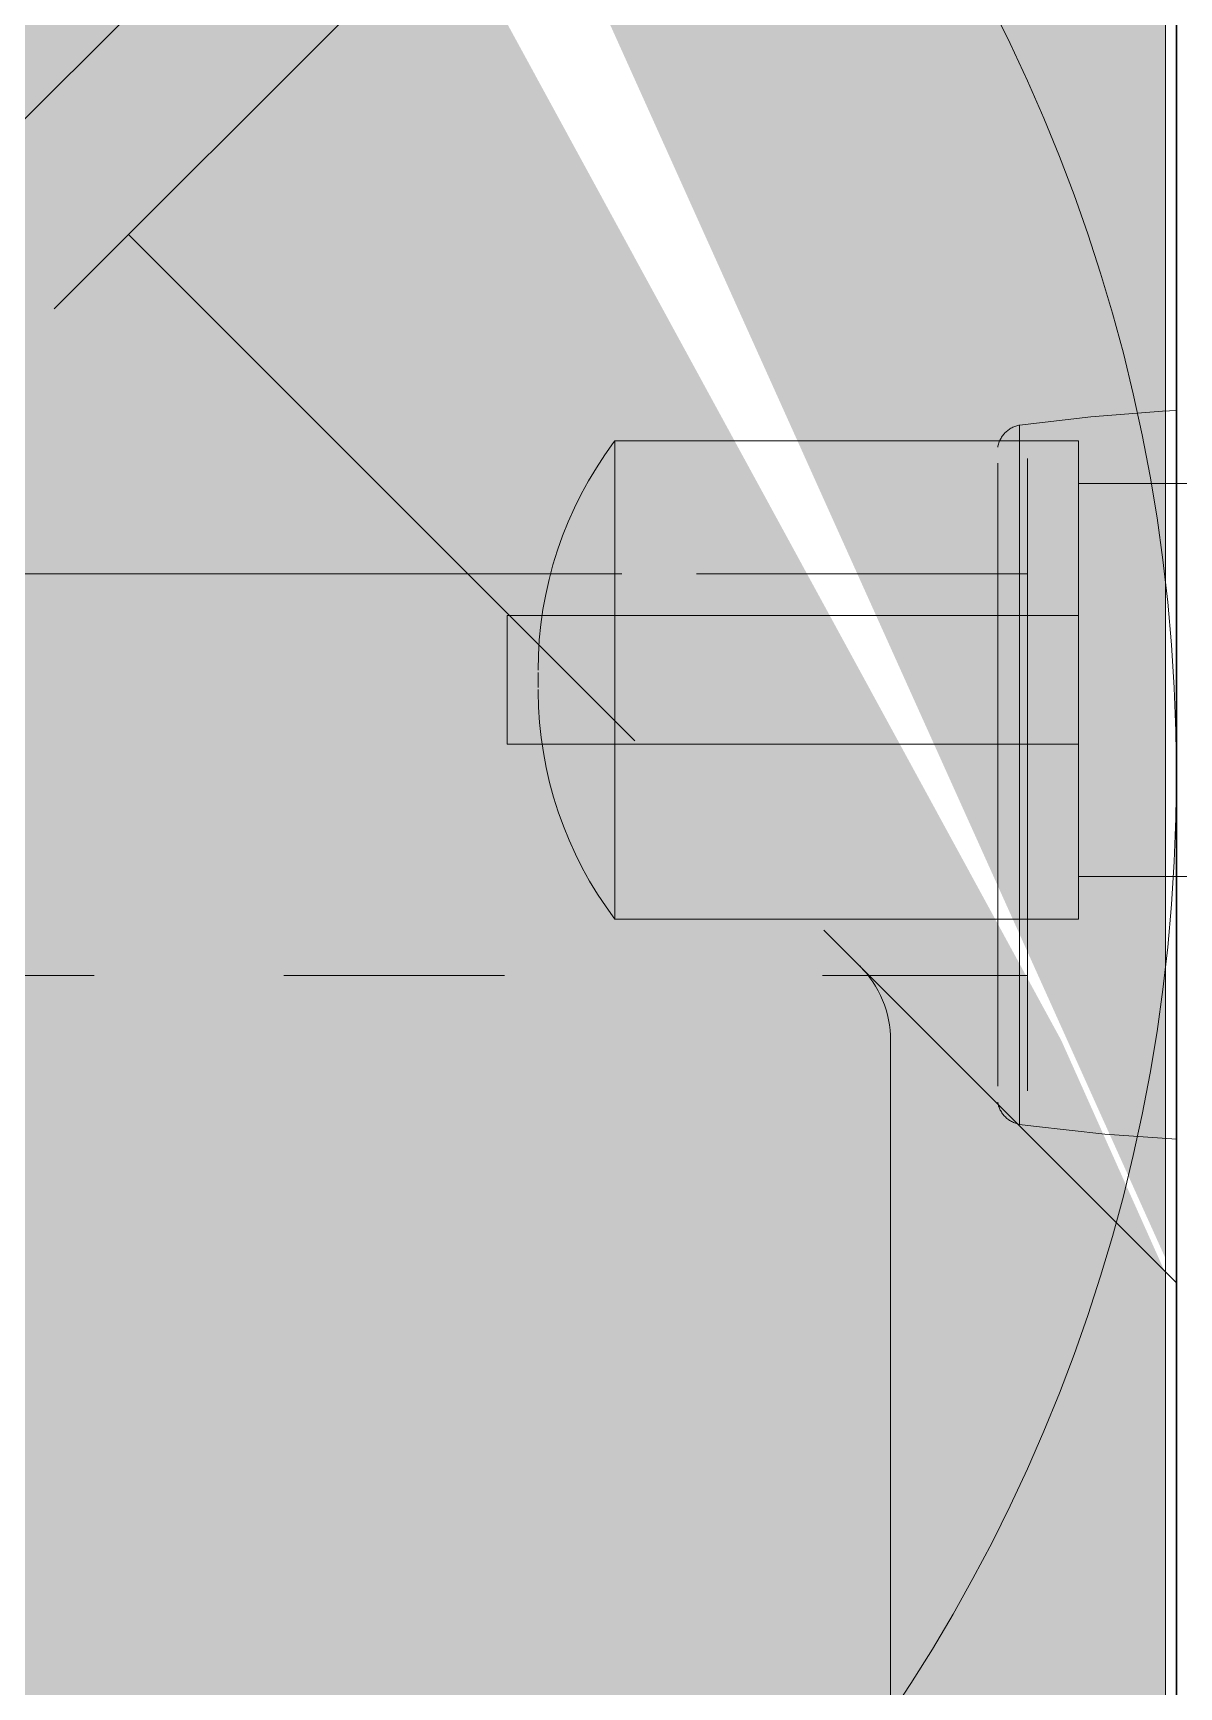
# Model space of a CAD drawing. Header units: metres. Extents: x 149 to 429, y -3 to 162.
# Drawn here: x 364.8046 to 364.9133, y 82.3002 to 82.4571 of the extents above; entities that cross this region are included whole.
import ezdxf

# ---------------------------------------------------------------- set-up
doc = ezdxf.new("R2010")
doc.units = ezdxf.units.M
doc.layers.add('1053_ARQ_BASE_MATADOURO_dwg', color=7, linetype='Continuous', lineweight=5, true_color=0x767676)
for name, color, linetype, lineweight in [('A-EQUIPAMENTOS', 7, 'Continuous', 5), ('A-PAREDE', 7, 'Continuous', 30), ('A-WALL', 7, 'Continuous', 9), ('P-PIPE', 7, 'Continuous', 5), ('P-SANR-FIXT', 7, 'Continuous', 5)]:
    doc.layers.add(name, color=color, linetype=linetype, lineweight=lineweight)

# ---------------------------------------------------------------- blocks, each defined once
blk = doc.blocks.new('USO_ESG_Cuba lavatório redonda - Uso geral-3627472-TÉRREO 1_20 - Dependente 2')
at = {"layer": 'P-SANR-FIXT', "color": 9, "true_color": 0xc0c0c0}
for centre in [(-2.759870525399777e-15, -0.1600000000000002), (-2.727719265099044e-15, -0.1600000000000002)]:
    blk.add_arc(centre, 0.1599999999999999, 4.198332179531842e-13, 180.0000000000002, dxfattribs=at)
blk = doc.blocks.new('USO_ESG_Sifão de Uso Geral - Sifão para lavatório-3627474-TÉRREO 1_20 - Dependente 2')
at = {"layer": 'P-SANR-FIXT', "color": 9, "true_color": 0xc0c0c0}
for p, q in [((1.117017536812876e-16, 5.498934640968401e-17), (-0.03457092903812933, 5.498934640968401e-17)), ((-0.03, 0), (1.83697019872103e-18, 0)), ((-4.851272572342306e-16, 0), (0.03, 0)), ((1.83697019872103e-18, 9.702447179016361e-17), (0.03, 9.702447179016361e-17)), ((0.03457092903812933, 5.498934640968401e-17), (0, 5.498934640968401e-17)), ((-0.03, -9.702447179016361e-17), (-2.986097890972044e-16, -9.702447179016361e-17)), ((1.071815570673971e-16, -0.01488819227461761), (-0.033171959091578, -0.01488819227461761)), ((0.03, -0.01413148976521754), (-0.03, -0.01413148976521754)), ((0.03, -0.01413148976521754), (-0.03, -0.01413148976521754)), ((7.008652269441876e-17, -0.01413148976521748), (-0.01907023710242991, -0.01413148976521748)), ((-0.0190500000000693, -0.01413148976531411), (-0.0190500000000693, -0.03360244957836294)), ((-0.01904999999999815, -0.01413148976521754), (0.01904999999999815, -0.01413148976521754)), ((-0.01904999999999815, -0.01413148976521754), (0.01904999999999815, -0.01413148976521754)), ((0.016, -0.01413148976521754), (-0.016, -0.01413148976521754)), ((0.016, -0.01413148976521754), (-0.016, -0.01413148976521754)), ((0.01907023710242991, -0.0141314897652176), (6.161763616794731e-17, -0.0141314897652176)), ((0.033171959091578, -0.01488819227461761), (0, -0.01488819227461761)), ((0.01904999999986139, -0.03360245495825475), (0.01904999999986139, -0.01413148976531411)), ((8.661281879615325e-17, -0.01695898247440039), (-0.0295564002559263, -0.01695898247440039)), ((-2.008279476775108e-16, -0.01695898247440039), (-0.02955640025592638, -0.01695898247440039)), ((-0.01907023710242991, -0.0169589824744004), (0, -0.0169589824744004)), ((-6.161763616794731e-17, -0.0169589824744004), (0.01907023710242991, -0.0169589824744004)), ((0.02955640025592633, -0.01695898247440039), (2.760231008520435e-17, -0.01695898247440039)), ((0.02955640025592635, -0.01695898247440039), (1.004139738387554e-16, -0.01695898247440039)), ((-0.0190500000000693, -0.07289266715766207), (-0.0190500000000693, -0.1149999987482661)), ((0.01904999999986139, -0.1149999987482661), (0.01904999999986139, -0.1027178877680726))]:
    blk.add_line(p, q, dxfattribs=at)
at = {"layer": 'P-SANR-FIXT', "color": 254, "true_color": 0xd3d3d3}
for p, q in [((-0.0190500000000693, -0.03360244957836294), (-0.0190500000000693, -0.04553576000822213)), ((-0.0190500000000693, -0.05263649293222261), (-0.0190500000000693, -0.07289266715766207)), ((0.01904999999986139, -0.08470074075118901), (0.01904999999986139, -0.06375625427539454))]:
    blk.add_line(p, q, dxfattribs=at)
at = {"layer": 'P-SANR-FIXT', "color": 9, "true_color": 0xc0c0c0, "flags": 128}
for points in [[(-0.03317195909167749, -0.01488819227454733), (-0.03397111899026004, -0.008124904594814871), (-0.03449918027495496, -0.001335068951728317), (-0.03457092903823013, 0)], [(0.03457092903802222, 0), (0.03409619888043926, -0.00679377274116705), (0.03335017000780572, -0.01356312704590418), (0.03317195909146958, -0.01488819227454733)], [(-0.03107743835367255, -0.01695898247430996), (-0.03117822241708837, -0.01693979286331378), (-0.03127815848430983, -0.01691658831435197), (-0.03137708667889347, -0.01688940594970373), (-0.03147484873674166, -0.01685828925551104), (-0.03157128825947621, -0.01682328801178228), (-0.03166625096441603, -0.01678445821283167), (-0.03175958493164417, -0.01674186197829368), (-0.03185114084650068, -0.01669556745318732), (-0.03194077223916484, -0.01664564869855531), (-0.03202833571848514, -0.01659218557378663), (-0.03211369120158179, -0.01653526360868236), (-0.03219670213797417, -0.01647497386609612), (-0.03227723572774831, -0.01641141279681251), (-0.03235516313452645, -0.01634468208486178), (-0.03243035969088269, -0.01627488848548819), (-0.03250270509835282, -0.01620214365313877), (-0.03257208361995945, -0.01612656396432358), (-0.03263838426462862, -0.01604827033021902), (-0.0327015009655077, -0.01596738800414278), (-0.0327613327494124, -0.01588404638029642), (-0.03281778389830397, -0.01579837878779545), (-0.0328707641023113, -0.01571052227638283), (-0.03292018860429798, -0.01562061739756864), (-0.03296597833576653, -0.01552880798036385), (-0.03300806004292135, -0.01543524090008395), (-0.03304636640386107, -0.01534006584368726), (-0.03308083613676117, -0.01524343507150952), (-0.03311141409724551, -0.01514550317206813), (-0.03313805136723331, -0.01504642681520309), (-0.03316070533262846, -0.0149463645024458), (-0.03317195909167749, -0.01488819227454733)], [(0.03317195909146958, -0.01488819227454733), (0.03315162239284346, -0.01498875114935036), (0.03312728067905701, -0.01508841633699558), (0.03309897289146756, -0.01518702839383987), (0.03306674431665269, -0.01528442956211693), (0.03303064651336426, -0.01538046402067739), (0.03299073723047313, -0.01547497813461996), (0.03294708031417176, -0.01556782070173467), (0.03289974560637529, -0.01565884319381767), (0.03284880883231126, -0.01574789999396635), (0.03279435148020875, -0.01583484863068661), (0.03273646067003756, -0.01591955000451526), (0.0326752290149012, -0.01600186861117727), (0.03261075447217299, -0.01608167275878295), (0.03254314018749392, -0.01615883477740172), (0.03247249432934514, -0.01623323122447764), (0.03239892991585857, -0.01630474308151279), (0.03232256463462781, -0.01637325594479044), (0.03224352065357889, -0.0164386602083363), (0.03216192442643533, -0.01650085123925637), (0.03207790648958962, -0.01655972954503559), (0.03199160125384624, -0.01661520093335166), (0.03190314678923423, -0.01666717666135482), (0.03181268460406773, -0.01671557357926468), (0.03172035941839277, -0.01676031426218542), (0.03162631893292946, -0.01680132713457497), (0.03153071359233127, -0.01683854658487289), (0.03143369634484043, -0.0168719130695943), (0.03133542239730014, -0.01690137320952308), (0.03123604896697871, -0.01692687987467798), (0.0311357350302751, -0.01694839225985343), (0.03107743835346464, -0.01695898247430996)]]:
    blk.add_lwpolyline(points, dxfattribs=at)
blk = doc.blocks.new('Registro de Gaveta - Agua Fria - MEP - Tigre - PVC Cromado - 25 mm-135403-TÉRREO 1_20 - Dependente 2')
at = {"layer": 'P-PIPE'}
for p, q in [((154.4113111450571, 82.41839648448708), (154.3673111450572, 82.41839648448708)), ((154.3673111450572, 82.39569625011468), (154.3673111450572, 82.41839648448696)), ((154.4113111450571, 82.3956962501147), (154.4113111450571, 82.41839648448699)), ((154.3673111450572, 82.41434047580032), (154.3520363320968, 82.41434047580032)), ((154.3673111450572, 82.41434047580022), (154.3673111450572, 82.39569625011468)), ((154.3673111450572, 82.41434047580022), (154.3673111450572, 82.39569625011468)), ((154.3673111450572, 82.40179625011471), (154.4113258663779, 82.40179625011471)), ((154.4113259720778, 82.40179625011471), (154.3673111450574, 82.40179625011471)), ((154.3673111450574, 82.40179625011471), (154.4113132704479, 82.40179625011471)), ((154.4113132704479, 82.40179625011471), (154.3673111450572, 82.40179625011471)), ((154.3673111450572, 82.40179625011471), (154.3673111450572, 82.3895962501147)), ((154.3673111450574, 82.40179625011471), (154.3673111450574, 82.3895962501147)), ((154.3673111450572, 82.3895962501147), (154.3673111450572, 82.40179625011471)), ((154.3673111450574, 82.3895962501147), (154.3673111450574, 82.40179625011471)), ((154.4215389827784, 82.40179625011471), (154.4113132704479, 82.40179625011471)), ((154.4113132704479, 82.40179625011471), (154.4113132704479, 82.3895962501147)), ((154.4113132704479, 82.3895962501147), (154.4113132704479, 82.40179625011471)), ((154.4113258663779, 82.40179625011471), (154.4182779681638, 82.40179625011471)), ((154.4113258663779, 82.3895962501147), (154.4113258663779, 82.40179625011471)), ((154.4113259720778, 82.3895962501147), (154.4113259720778, 82.40179625011471)), ((154.4215389827785, 82.38959625011478), (154.4215389827785, 82.4017962501148)), ((154.3673111450572, 82.39569625011468), (154.3673111450572, 82.37705202442915)), ((154.3673111450572, 82.39569625011468), (154.3673111450572, 82.37705202442915)), ((154.3673111450572, 82.3729960157424), (154.3673111450572, 82.39569625011468)), ((154.4113111450571, 82.37299601574242), (154.4113111450571, 82.3956962501147)), ((154.3673111450572, 82.3895962501147), (154.4113132704479, 82.3895962501147)), ((154.4113132704479, 82.3895962501147), (154.3673111450574, 82.3895962501147)), ((154.3673111450574, 82.3895962501147), (154.4113259720778, 82.3895962501147)), ((154.4113258663779, 82.3895962501147), (154.3673111450572, 82.3895962501147)), ((154.4113132704479, 82.3895962501147), (154.4215389827784, 82.3895962501147)), ((154.4182779681638, 82.3895962501147), (154.4113258663779, 82.3895962501147)), ((154.3520363320968, 82.37705202442925), (154.3673111450572, 82.37705202442925)), ((154.3673111450572, 82.3729960157425), (154.4113111450571, 82.3729960157425))]:
    blk.add_line(p, q, dxfattribs=at)
at = {"layer": 'P-PIPE', "flags": 128}
for points in [[(154.4113111450571, 82.41839648448715), (154.4121592206978, 82.41722360878637), (154.4129597154497, 82.41601775728084), (154.4137113486926, 82.4147808590757), (154.4144129179733, 82.41351489294436), (154.4150633009308, 82.4122218841624), (154.4156614570907, 82.41090390126817), (154.4162064295314, 82.40956305275304), (154.4166973464128, 82.4082014836887), (154.4171334223729, 82.40682137229511), (154.4175139597828, 82.40542492645619), (154.417838349864, 82.4040143801873), (154.4181060736617, 82.40259199006172), (154.4183167028747, 82.40116003159994), (154.4184699005415, 82.39972079563027), (154.4185654215783, 82.39827658462325), (154.4186031131718, 82.3968297090083), (154.4186037742136, 82.39661098261901)], [(154.4186037742136, 82.39640752115504), (154.4186037742136, 82.3963839512521), (154.4186037742136, 82.39635928117406), (154.4186037742136, 82.39633355038771), (154.4186037742136, 82.39630680005696), (154.4186037742136, 82.39627907297654), (154.4186037742136, 82.39625041350378), (154.4186037742136, 82.39622086748788), (154.4186037742136, 82.39619048219603), (154.4186037742136, 82.39615930623842), (154.4186037742136, 82.39612738948969), (154.4186037742136, 82.39609478300999), (154.4186037742136, 82.39606153896257), (154.4186037742136, 82.39602771053096), (154.4186037742136, 82.39599335183348), (154.4186037742136, 82.39595851783649), (154.4186037742136, 82.39592326426718), (154.4186037742136, 82.39588764752365), (154.4186037742136, 82.39585172458507), (154.4186037742136, 82.39581555292054), (154.4186037742136, 82.3957791903969), (154.4186037742136, 82.39574269518656), (154.4186037742136, 82.39570612567395)], [(154.4186037742136, 82.39569625011485), (154.4186037742136, 82.3957328296586), (154.4186037742136, 82.39576935068295), (154.4186037742136, 82.39580575476202), (154.4186037742136, 82.3958419836569), (154.4186037742136, 82.39587797940926), (154.4186037742136, 82.39591368443352), (154.4186037742136, 82.39594904160927), (154.4186037742136, 82.39598399437257), (154.4186037742136, 82.39601848680638), (154.4186037742136, 82.39605246373023), (154.4186037742136, 82.39608587078827), (154.4186037742136, 82.39611865453642), (154.4186037742136, 82.39615076252758), (154.4186037742136, 82.39618214339582), (154.4186037742136, 82.39621274693852), (154.4186037742136, 82.39624252419634), (154.4186037742136, 82.3962714275323), (154.4186037742136, 82.39629941070703), (154.4186037742136, 82.39632642895351), (154.4186037742136, 82.3963524390482), (154.4186037742136, 82.39637739938065), (154.4186037742136, 82.3964012700196)], [(154.4186037742136, 82.39478151761057), (154.4185748288139, 82.39333444060327), (154.4184880389214, 82.39188967861037), (154.4183435433814, 82.39044954294305), (154.418141573356, 82.38901633751101), (154.4178824519541, 82.38759235513731), (154.4175665937148, 82.38617987388994), (154.4171945039437, 82.38478115343777), (154.416766777905, 82.38339843143478), (154.4162840998693, 82.3820339199415), (154.4157472420185, 82.38068980188514), (154.4151570632106, 82.37936822756785), (154.4145145076055, 82.37807131122663), (154.4138206031557, 82.37680112765105), (154.4130764599598, 82.37555970886382), (154.4122832684884, 82.37434904087002), (154.4114422976786, 82.37317106048037), (154.4113111450571, 82.37299601574243)], [(154.4186037742136, 82.39569625011485), (154.4186037742136, 82.39565967057098), (154.4186037742136, 82.3956231495467), (154.4186037742136, 82.39558674546763), (154.4186037742136, 82.39555051657268), (154.4186037742136, 82.39551452082038), (154.4186037742136, 82.39547881579611), (154.4186037742136, 82.39544345862038), (154.4186037742136, 82.395408505857), (154.4186037742136, 82.39537401342326), (154.4186037742136, 82.39534003649935), (154.4186037742136, 82.39530662944131), (154.4186037742136, 82.39527384569315), (154.4186037742136, 82.395241737702), (154.4186037742136, 82.39521035683376), (154.4186037742136, 82.39517975329106), (154.4186037742136, 82.39514997603324), (154.4186037742136, 82.39512107269728), (154.4186037742136, 82.39509308952255), (154.4186037742136, 82.39506607127613), (154.4186037742136, 82.39504006118138), (154.4186037742136, 82.39501510084892), (154.4186037742136, 82.39499123020998)], [(154.4186037742136, 82.39498497907454), (154.4186037742136, 82.39500854897747), (154.4186037742136, 82.39503321905552), (154.4186037742136, 82.39505894984187), (154.4186037742136, 82.39508570017261), (154.4186037742136, 82.39511342725311), (154.4186037742136, 82.3951420867258), (154.4186037742136, 82.3951716327417), (154.4186037742136, 82.39520201803354), (154.4186037742136, 82.39523319399123), (154.4186037742136, 82.39526511073996), (154.4186037742136, 82.39529771721966), (154.4186037742136, 82.395330961267), (154.4186037742136, 82.39536478969862), (154.4186037742136, 82.39539914839622), (154.4186037742136, 82.39543398239316), (154.4186037742136, 82.39546923596247), (154.4186037742136, 82.39550485270593), (154.4186037742136, 82.3955407756445), (154.4186037742136, 82.3955769473091), (154.4186037742136, 82.39561330983268), (154.4186037742136, 82.395649805043), (154.4186037742136, 82.39568637455562)]]:
    blk.add_lwpolyline(points, dxfattribs=at)
blk = doc.blocks.new('1053_ARQ_BASE_MATADOURO_dwg_A$C36706394-4039620-TÉRREO 1_20 - Dependente 2')
at = {"layer": 'A-EQUIPAMENTOS', "true_color": 0xe2e2e2}
h = blk.add_hatch(color=254, dxfattribs=at)
h.paths.add_polyline_path([(0.0001433662210969487, 0.2413469434308831), (0.007622596354748385, 0.1920324112916373), (0.02288196461780808, 0.2271222185827177), (0.003592405511744255, 0.2391892645839223)])
h.paths.add_polyline_path([(0.3065170094015672, 0.4931319497940342), (0.260662102805483, 0.4931319585200374), (0.2815169708482977, 0.4771758851047707)])
h.paths.add_polyline_path([(0.0001433662210969487, 0.2413469434308831), (0.02625578082022585, 0.2382056737420961), (0.02669040589604647, 0.2093545837295533), (0.00812549576874626, 0.1920324111959984), (0.1001992766974921, 0.1920323936746885), (0.12231384666183, 0.2019323953964537), (0.2464602081621968, 0.2696021137867221), (0.3065169518233908, 0.398192928863192), (0.3065170094015672, 0.4931319497940342), (0.2775958030923356, 0.4641837292094086), (0.2725266968232605, 0.4735003276257518), (0.2561152356134511, 0.499570208107898), (0.1566267831318946, 0.4816144715856248), (0.07239994149830345, 0.4257020418435328), (0.017227198708176, 0.3409887660397908), (0.002480913764428624, 0.2757042221365842)])
h.paths.add_polyline_path([(0.0380295719962136, 0.3252506527603964), (0.1434337654596671, 0.3373278429140835), (0.1562263414888848, 0.340988789513578), (0.1623210803174376, 0.3468423779425491), (0.1698292485009599, 0.3409887869249538), (0.1749016161859858, 0.3368326245126122), (0.1633084031535085, 0.3212871506607397), (0.1623210764017207, 0.326265512732782), (0.04048372214740066, 0.3252506526532532)])
h.paths.add_polyline_path([(0.1016125981349978, 0.1920323934056523), (0.3053738566716753, 0.1920323546304848), (0.2341307773020364, 0.2517011721296374), (0.1223138465517068, 0.2013535039408871)])
h.paths.add_polyline_path([(0.2464602067563754, 0.2622144764020424), (0.3065169520191039, 0.1920323544130104), (0.2973047889865775, 0.3773350611088434), (0.2479193133567245, 0.2655181362537464)])
at = {"layer": 'A-EQUIPAMENTOS', "color": 253, "true_color": 0xaaaaaa}
for p, q in [((0.2445528374519199, 0.2655181363224983), (0.2060984591664924, 0.3039725147364714)), ((0.2341307778842747, 0.2550960779190064), (0.1917227597380238, 0.2975040950729244)), ((0.1987754388246686, 0.290451416745782), (0.1687597906140064, 0.2604357683945727)), ((0.132784075389399, 0.2244600530015105), (0.09932744759134948, 0.1910034250468016)), ((0.122313849744387, 0.2181319631636143), (0.0360974766081199, 0.2181319631636143))]:
    blk.add_line(p, q, dxfattribs=at)
at = {"layer": 'A-EQUIPAMENTOS', "color": 9, "true_color": 0xc3c3c3}
blk.add_line((0.1687597906140064, 0.2604357683945727), (0.1507277597900573, 0.2424037374861893), dxfattribs=at)
at = {"layer": 'A-EQUIPAMENTOS', "color": 253, "true_color": 0xaaaaaa, "flags": 128}
blk.add_lwpolyline([(0.007022746489383281, 0.1910034269094467), (0.3065169518231414, 0.1910034269094467), (0.3065169518231414, 0.4931319504976273)], dxfattribs=at)
at = {"layer": 'A-EQUIPAMENTOS', "color": 253, "true_color": 0xaaaaaa}
blk.add_arc((0.122313849744387, 0.2281319629400969), 0.009999999999999978, 270, 315.0000000742844, dxfattribs=at)
blk = doc.blocks.new('1053_ARQ_BASE_MATADOURO_dwg_arq geral tgov-4039641-TÉRREO 1_20 - Dependente 2')
at = {"layer": 'A-PAREDE', "color": 253, "true_color": 0xaaaaaa, "flags": 128}
blk.add_lwpolyline([(27.30822966562119, -0.6403377242386341), (28.29822966561187, -0.6403377242386341), (28.29822966561187, -2.440337724983692)], dxfattribs=at)
at = {"rotation": 90.0000109032063}
blk.add_blockref('1053_ARQ_BASE_MATADOURO_dwg_A$C36706394-4039620-TÉRREO 1_20 - Dependente 2', (28.48923314746935, -0.9468546397985869), dxfattribs=at)
blk = doc.blocks.new('1053_ARQ_BASE_MATADOURO_dwg-3625622-TÉRREO 1_20 - Dependente 2')
blk.add_blockref('1053_ARQ_BASE_MATADOURO_dwg_arq geral tgov-4039641-TÉRREO 1_20 - Dependente 2', (130.2097949645677, 83.1860339743535))

msp = doc.modelspace()

# ---------------------------------------------------------------- linework, layer by layer
at = {"layer": 'A-WALL', "color": 253, "true_color": 0xaaaaaa}
msp.add_line((364.9120328538447, 83.89569624974217), (364.9120328538447, 80.59569625048722), dxfattribs=at)

# ---------------------------------------------------------------- block references
at = {"layer": '1053_ARQ_BASE_MATADOURO_dwg', "color": 253, "true_color": 0xaaaaaa}
msp.add_blockref('1053_ARQ_BASE_MATADOURO_dwg-3625622-TÉRREO 1_20 - Dependente 2', (206.4050371545499, 0), dxfattribs=at)
at = {"layer": 'P-PIPE', "rotation": 180}
msp.add_blockref('Registro de Gaveta - Agua Fria - MEP - Tigre - PVC Cromado - 25 mm-135403-TÉRREO 1_20 - Dependente 2', (519.2710864150957, 164.7913925002288), dxfattribs=at)
at = {"layer": 'P-SANR-FIXT', "color": 9, "true_color": 0xc0c0c0, "rotation": 269.9999999999994}
for name in ['USO_ESG_Cuba lavatório redonda - Uso geral-3627472-TÉRREO 1_20 - Dependente 2', 'USO_ESG_Sifão de Uso Geral - Sifão para lavatório-3627474-TÉRREO 1_20 - Dependente 2']:
    msp.add_blockref(name, (364.9130617847296, 82.38670306710037), dxfattribs=at)

doc.saveas('drawing.dxf')
